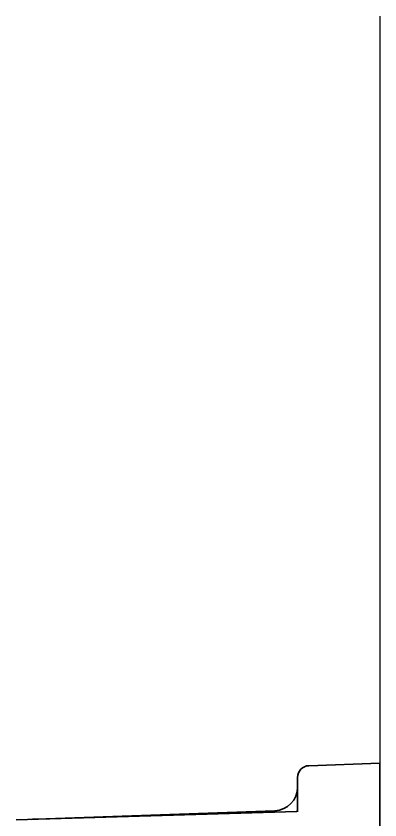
# Model space of a CAD drawing. Header units: inches. Extents: x 885 to 6823, y 710 to 5493.
# Drawn here: x 2082.13 to 2097.59, y 2292.7 to 2326.86 of the extents above; entities that cross this region are included whole.
import ezdxf

# ---------------------------------------------------------------- set-up
doc = ezdxf.new("R2010")
doc.units = ezdxf.units.IN
doc.layers.add('1', color=7, linetype='Continuous', true_color=0xffffff)

# ---------------------------------------------------------------- blocks, each defined once
blk = doc.blocks.new('A$C773D0E90')
at = {"color": 4}
blk.add_line((0, 50), (0, -50), dxfattribs=at)

msp = doc.modelspace()

# ---------------------------------------------------------------- linework, layer by layer
at = {"layer": '1', "color": 7, "linetype": 'Continuous', "lineweight": 35}
for p, q in [((2097.589, 2295.106), (2094.571, 2295)), ((2097.589, 2258.606), (2097.589, 2295.106)), ((2094.089, 2294.5), (2094.089, 2293.038)), ((2094.053, 2293.056), (2082.131, 2292.695)), ((2093.124, 2293.087), (2083.002, 2292.733)), ((2094.095, 2293.086), (2094.048, 2293.056))]:
    msp.add_line(p, q, dxfattribs=at)
for centre, radius, start, end in [((2094.589, 2294.5), 0.5, 92, 180), ((2093.089, 2294.086), 1, 272, 0), ((2083.089, 2290.235), 2.5, 92, 97.3754)]:
    msp.add_arc(centre, radius, start, end, dxfattribs=at)

# ---------------------------------------------------------------- block references
msp.add_blockref('A$C773D0E90', (2097.589, 2276.856))

doc.saveas('drawing.dxf')
